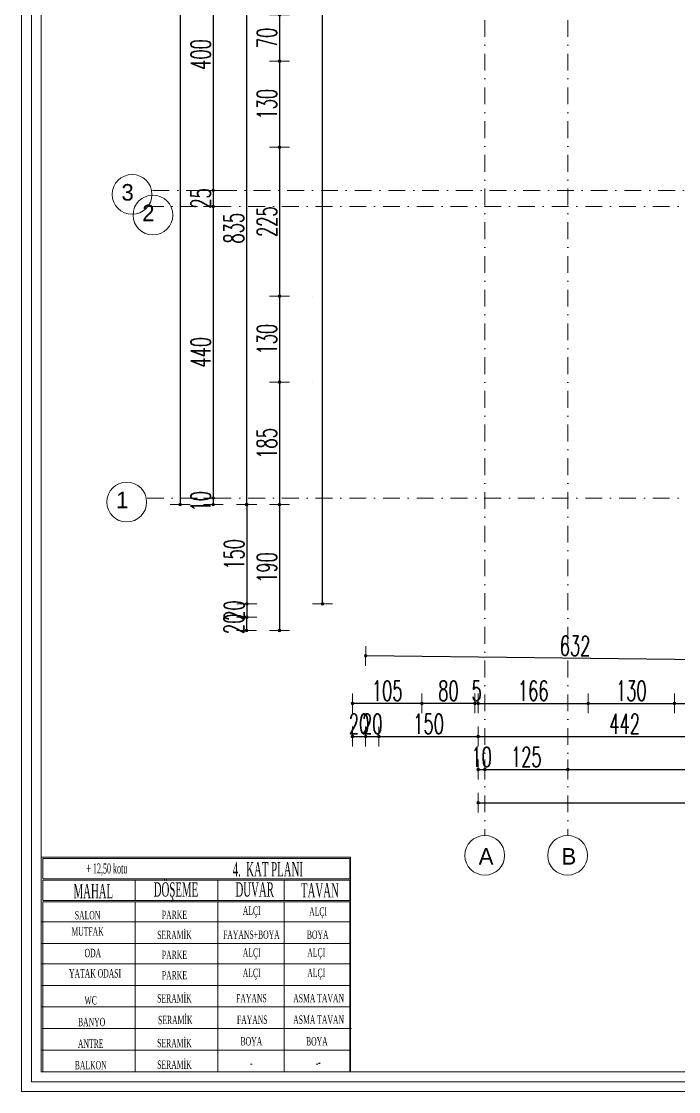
# Model space of a CAD drawing. Header units: millimetres. Extents: x -16104 to 67872, y -88009 to 12107.
# Drawn here: x 21110 to 22102, y 8729 to 10345 of the extents above; entities that cross this region are included whole.
import ezdxf

# ---------------------------------------------------------------- set-up
doc = ezdxf.new("R2010")
doc.units = ezdxf.units.MM
doc.linetypes.add('ACAD_ISO07W100', pattern=[3, 0, -3])
doc.linetypes.add('DASHDOTX2', pattern=[50.8, 25.4, -12.7, 0, -12.7])
doc.layers.get('0').update_dxf_attribs({"color": 241})
for name, color, linetype, lineweight in [('0.3', 114, 'Continuous', 5), ('AKS', 1, 'ACAD_ISO07W100', 5), ('akslar', 144, 'Continuous', 20), ('c05', 32, 'Continuous', 13), ('OLCU', 54, 'Continuous', 13)]:
    doc.layers.add(name, color=color, linetype=linetype, lineweight=lineweight)
doc.styles.add('DIM', font='Txttw.shx', dxfattribs={"width": 0.6})
doc.styles.add('OLCUIC', font='ROMANS.SHX', dxfattribs={"width": 0.5})
doc.dimstyles.new('50', dxfattribs={"dimscale": 0, "dimtxt": 30, "dimasz": 1, "dimexe": 0, "dimexo": 2, "dimgap": 4, "dimtad": 1, "dimdec": 0, "dimzin": 0, "dimdsep": 46, "dimtxsty": 'DIM', "dimblk1": 'DOT', "dimblk2": 'DOT', "dimsah": 1, "dimcen": 1.5, "dimdle": 3, "dimse1": 1, "dimse2": 1, "dimclrd": 256, "dimclre": 9, "dimclrt": 256, "dimadec": 0, "dimazin": 0, "dimtfac": 0.24, "dimtdec": 0, "dimtix": 1, "dimtmove": 2, "dimatfit": 3, "dimldrblk": 'DOT', "dimfxl": 0, "dimtolj": 1, "dimtzin": 15, "dimarcsym": 0})

# ---------------------------------------------------------------- blocks, each defined once
blk = doc.blocks.new('DOT')
for p, q in [((-2, 0), (0, 0)), ((0, 15), (0, -15)), ((2, 0), (0, 0))]:
    blk.add_line(p, q)
blk.add_circle((0, 0), 2)
blk = doc.blocks.new('*D4943')
at = {"layer": 'Defpoints', "color": 0, "transparency": 16777216}
for p in [(21799.8, 9365.5), (21965.8, 9365.5), (21965.8, 9315.5)]:
    blk.add_point(p, dxfattribs=at)
at = {"layer": 'OLCU', "lineweight": -2, "transparency": 16777216}
blk.add_line((21800.8, 9315.5), (21964.8, 9315.5), dxfattribs=at)
at = {"layer": 'OLCU', "lineweight": -2, "transparency": 16777216, "rotation": 180}
blk.add_blockref('DOT', (21799.8, 9315.5), dxfattribs=at)
at = {"layer": 'OLCU', "lineweight": -2, "transparency": 16777216}
blk.add_blockref('DOT', (21965.8, 9315.5), dxfattribs=at)
at = {"layer": 'OLCU', "transparency": 16777216, "insert": (21882.8, 9334.5), "char_height": 30, "attachment_point": 5, "style": 'DIM'}
blk.add_mtext('\\A1;166', dxfattribs=at)
blk = doc.blocks.new('*D4944')
at = {"layer": 'Defpoints', "color": 0, "transparency": 16777216}
for p in [(21965.8, 9365.5), (22095.8, 9365.5), (22095.8, 9315.5)]:
    blk.add_point(p, dxfattribs=at)
at = {"layer": 'OLCU', "lineweight": -2, "transparency": 16777216}
blk.add_line((21966.8, 9315.5), (22094.8, 9315.5), dxfattribs=at)
at = {"layer": 'OLCU', "lineweight": -2, "transparency": 16777216, "rotation": 180}
blk.add_blockref('DOT', (21965.8, 9315.5), dxfattribs=at)
at = {"layer": 'OLCU', "lineweight": -2, "transparency": 16777216}
blk.add_blockref('DOT', (22095.8, 9315.5), dxfattribs=at)
at = {"layer": 'OLCU', "transparency": 16777216, "insert": (22030.8, 9334.5), "char_height": 30, "attachment_point": 5, "style": 'DIM'}
blk.add_mtext('\\A1;130', dxfattribs=at)
blk = doc.blocks.new('*D4945')
at = {"layer": 'Defpoints', "color": 0, "transparency": 16777216}
for p in [(22095.8, 9365.5), (22311.8, 9365.5), (22311.8, 9315.5)]:
    blk.add_point(p, dxfattribs=at)
at = {"layer": 'OLCU', "lineweight": -2, "transparency": 16777216}
blk.add_line((22096.8, 9315.5), (22310.8, 9315.5), dxfattribs=at)
at = {"layer": 'OLCU', "lineweight": -2, "transparency": 16777216, "rotation": 180}
blk.add_blockref('DOT', (22095.8, 9315.5), dxfattribs=at)
at = {"layer": 'OLCU', "lineweight": -2, "transparency": 16777216}
blk.add_blockref('DOT', (22311.8, 9315.5), dxfattribs=at)
at = {"layer": 'OLCU', "transparency": 16777216, "insert": (22203.8, 9334.5), "char_height": 30, "attachment_point": 5, "style": 'DIM'}
blk.add_mtext('\\A1;216', dxfattribs=at)
blk = doc.blocks.new('*D4956')
at = {"layer": 'Defpoints', "color": 0, "transparency": 16777216}
for p in [(21799.8, 9300.5), (22241.8, 9300.5), (22241.8, 9265.5)]:
    blk.add_point(p, dxfattribs=at)
at = {"layer": 'OLCU', "lineweight": -2, "transparency": 16777216}
blk.add_line((21800.8, 9265.5), (22240.8, 9265.5), dxfattribs=at)
at = {"layer": 'OLCU', "lineweight": -2, "transparency": 16777216, "rotation": 180}
blk.add_blockref('DOT', (21799.8, 9265.5), dxfattribs=at)
at = {"layer": 'OLCU', "lineweight": -2, "transparency": 16777216}
blk.add_blockref('DOT', (22241.8, 9265.5), dxfattribs=at)
at = {"layer": 'OLCU', "transparency": 16777216, "insert": (22020.8, 9284.5), "char_height": 30, "attachment_point": 5, "style": 'DIM'}
blk.add_mtext('\\A1;442', dxfattribs=at)
blk = doc.blocks.new('*D4959')
at = {"layer": 'Defpoints', "color": 0, "transparency": 16777216}
for p in [(21809.8, 9215.5), (21934.8, 9215.5), (21934.8, 9215.5)]:
    blk.add_point(p, dxfattribs=at)
at = {"layer": 'OLCU', "lineweight": -2, "transparency": 16777216}
blk.add_line((21810.8, 9215.5), (21933.8, 9215.5), dxfattribs=at)
at = {"layer": 'OLCU', "lineweight": -2, "transparency": 16777216, "rotation": 180}
blk.add_blockref('DOT', (21809.8, 9215.5), dxfattribs=at)
at = {"layer": 'OLCU', "lineweight": -2, "transparency": 16777216}
blk.add_blockref('DOT', (21934.8, 9215.5), dxfattribs=at)
at = {"layer": 'OLCU', "transparency": 16777216, "insert": (21872.3, 9234.5), "char_height": 30, "attachment_point": 5, "style": 'DIM'}
blk.add_mtext('\\A1;125', dxfattribs=at)
blk = doc.blocks.new('*D4963')
at = {"layer": 'Defpoints', "color": 0, "transparency": 16777216}
for p in [(21799.8, 9200.5), (23849.8, 9200.5), (23849.8, 9165.5)]:
    blk.add_point(p, dxfattribs=at)
at = {"layer": 'OLCU', "lineweight": -2, "transparency": 16777216}
blk.add_line((21800.8, 9165.5), (23848.8, 9165.5), dxfattribs=at)
at = {"layer": 'OLCU', "lineweight": -2, "transparency": 16777216, "rotation": 180}
blk.add_blockref('DOT', (21799.8, 9165.5), dxfattribs=at)
at = {"layer": 'OLCU', "lineweight": -2, "transparency": 16777216}
blk.add_blockref('DOT', (23849.8, 9165.5), dxfattribs=at)
at = {"layer": 'OLCU', "transparency": 16777216, "insert": (22824.8, 9184.5), "char_height": 30, "attachment_point": 5, "style": 'DIM'}
blk.add_mtext('\\A1;2050', dxfattribs=at)
blk = doc.blocks.new('*D5005')
at = {"layer": 'Defpoints', "color": 0, "transparency": 16777216}
for p in [(21549.8, 10285), (21499.8, 10155), (21549.8, 10155)]:
    blk.add_point(p, dxfattribs=at)
at = {"layer": 'OLCU', "lineweight": -2, "transparency": 16777216}
blk.add_line((21499.8, 10284), (21499.8, 10156), dxfattribs=at)
for p, rotation in [((21499.8, 10285), 90), ((21499.8, 10155), 270)]:
    blk.add_blockref('DOT', p, dxfattribs=dict(at, rotation=rotation))
at = {"layer": 'OLCU', "transparency": 16777216, "insert": (21480.8, 10220), "char_height": 30, "attachment_point": 5, "rotation": 90, "style": 'DIM'}
blk.add_mtext('\\A1;130', dxfattribs=at)
blk = doc.blocks.new('*D5006')
at = {"layer": 'Defpoints', "color": 0, "transparency": 16777216}
for p in [(21549.8, 10155), (21499.8, 9930.3), (21549.8, 9930.3)]:
    blk.add_point(p, dxfattribs=at)
at = {"layer": 'OLCU', "lineweight": -2, "transparency": 16777216}
blk.add_line((21499.8, 10154), (21499.8, 9931.3), dxfattribs=at)
for p, rotation in [((21499.8, 10155), 90), ((21499.8, 9930.3), 270)]:
    blk.add_blockref('DOT', p, dxfattribs=dict(at, rotation=rotation))
at = {"layer": 'OLCU', "transparency": 16777216, "insert": (21480.8, 10042.7), "char_height": 30, "attachment_point": 5, "rotation": 90, "style": 'DIM'}
blk.add_mtext('\\A1;225', dxfattribs=at)
blk = doc.blocks.new('*D5221')
at = {"layer": 'Defpoints', "color": 0, "transparency": 16777216}
for p in [(21549.8, 9930.3), (21499.8, 9800.3), (21549.8, 9800.3)]:
    blk.add_point(p, dxfattribs=at)
at = {"layer": 'OLCU', "lineweight": -2, "transparency": 16777216}
blk.add_line((21499.8, 9929.3), (21499.8, 9801.3), dxfattribs=at)
for p, rotation in [((21499.8, 9930.3), 90), ((21499.8, 9800.3), 270)]:
    blk.add_blockref('DOT', p, dxfattribs=dict(at, rotation=rotation))
at = {"layer": 'OLCU', "transparency": 16777216, "insert": (21480.8, 9865.3), "char_height": 30, "attachment_point": 5, "rotation": 90, "style": 'DIM'}
blk.add_mtext('\\A1;130', dxfattribs=at)
blk = doc.blocks.new('*D5222')
at = {"layer": 'Defpoints', "color": 0, "transparency": 16777216}
for p in [(21549.8, 9800.3), (21499.8, 9615.5), (21549.8, 9615.5)]:
    blk.add_point(p, dxfattribs=at)
at = {"layer": 'OLCU', "lineweight": -2, "transparency": 16777216}
blk.add_line((21499.8, 9799.3), (21499.8, 9616.5), dxfattribs=at)
for p, rotation in [((21499.8, 9800.3), 90), ((21499.8, 9615.5), 270)]:
    blk.add_blockref('DOT', p, dxfattribs=dict(at, rotation=rotation))
at = {"layer": 'OLCU', "transparency": 16777216, "insert": (21480.8, 9707.9), "char_height": 30, "attachment_point": 5, "rotation": 90, "style": 'DIM'}
blk.add_mtext('\\A1;185', dxfattribs=at)
blk = doc.blocks.new('*D5008')
at = {"layer": 'Defpoints', "color": 0, "transparency": 16777216}
for p in [(21549.8, 10450), (21449.8, 9615.5), (21484.8, 9615.5)]:
    blk.add_point(p, dxfattribs=at)
at = {"layer": 'OLCU', "lineweight": -2, "transparency": 16777216}
blk.add_line((21449.8, 10449), (21449.8, 9616.5), dxfattribs=at)
for p, rotation in [((21449.8, 10450), 90), ((21449.8, 9615.5), 270)]:
    blk.add_blockref('DOT', p, dxfattribs=dict(at, rotation=rotation))
at = {"layer": 'OLCU', "transparency": 16777216, "insert": (21430.8, 10032.8), "char_height": 30, "attachment_point": 5, "rotation": 90, "style": 'DIM'}
blk.add_mtext('\\A1;835', dxfattribs=at)
blk = doc.blocks.new('*D5009')
at = {"layer": 'Defpoints', "color": 0, "transparency": 16777216}
for p in [(21399.8, 9615.5), (21449.8, 9625.5), (21449.8, 9615.5)]:
    blk.add_point(p, dxfattribs=at)
at = {"layer": 'OLCU', "lineweight": -2, "transparency": 16777216}
for p, q in [((21399.8, 9626.5), (21399.8, 9627.5)), ((21399.8, 9625.5), (21399.8, 9615.5)), ((21399.8, 9614.5), (21399.8, 9613.5))]:
    blk.add_line(p, q, dxfattribs=at)
for p, rotation in [((21399.8, 9625.5), 270), ((21399.8, 9615.5), 90)]:
    blk.add_blockref('DOT', p, dxfattribs=dict(at, rotation=rotation))
at = {"layer": 'OLCU', "transparency": 16777216, "insert": (21380.8, 9620.5), "char_height": 30, "attachment_point": 5, "rotation": 90, "style": 'DIM'}
blk.add_mtext('\\A1;10', dxfattribs=at)
blk = doc.blocks.new('*D5010')
at = {"layer": 'Defpoints', "color": 0, "transparency": 16777216}
for p in [(21384.8, 11425), (21349.8, 9615.5), (21384.8, 9615.5)]:
    blk.add_point(p, dxfattribs=at)
at = {"layer": 'OLCU', "lineweight": -2, "transparency": 16777216}
blk.add_line((21349.8, 11424), (21349.8, 9616.5), dxfattribs=at)
for p, rotation in [((21349.8, 11425), 90), ((21349.8, 9615.5), 270)]:
    blk.add_blockref('DOT', p, dxfattribs=dict(at, rotation=rotation))
at = {"layer": 'OLCU', "transparency": 16777216, "insert": (21330.8, 10520.3), "char_height": 30, "attachment_point": 5, "rotation": 90, "style": 'DIM'}
blk.add_mtext('\\A1;1810', dxfattribs=at)
blk = doc.blocks.new('*D5014')
at = {"layer": 'Defpoints', "color": 0, "transparency": 16777216}
for p in [(21794.8, 9365.5), (21799.8, 9365.5), (21794.8, 9315.5)]:
    blk.add_point(p, dxfattribs=at)
at = {"layer": 'OLCU', "lineweight": -2, "transparency": 16777216}
for p, q in [((21793.8, 9315.5), (21792.8, 9315.5)), ((21799.8, 9315.5), (21794.8, 9315.5)), ((21800.8, 9315.5), (21801.8, 9315.5))]:
    blk.add_line(p, q, dxfattribs=at)
blk.add_blockref('DOT', (21794.8, 9315.5), dxfattribs=at)
at = {"layer": 'OLCU', "lineweight": -2, "transparency": 16777216, "rotation": 180}
blk.add_blockref('DOT', (21799.8, 9315.5), dxfattribs=at)
at = {"layer": 'OLCU', "transparency": 16777216, "insert": (21797.3, 9334.5), "char_height": 30, "attachment_point": 5, "style": 'DIM'}
blk.add_mtext('\\A1;5', dxfattribs=at)
blk = doc.blocks.new('*D5015')
at = {"layer": 'Defpoints', "color": 0, "transparency": 16777216}
for p in [(21714.8, 9365.5), (21794.8, 9365.5), (21714.8, 9315.5)]:
    blk.add_point(p, dxfattribs=at)
at = {"layer": 'OLCU', "lineweight": -2, "transparency": 16777216}
blk.add_line((21793.8, 9315.5), (21715.8, 9315.5), dxfattribs=at)
at = {"layer": 'OLCU', "lineweight": -2, "transparency": 16777216, "rotation": 180}
blk.add_blockref('DOT', (21714.8, 9315.5), dxfattribs=at)
at = {"layer": 'OLCU', "lineweight": -2, "transparency": 16777216}
blk.add_blockref('DOT', (21794.8, 9315.5), dxfattribs=at)
at = {"layer": 'OLCU', "transparency": 16777216, "insert": (21754.8, 9334.5), "char_height": 30, "attachment_point": 5, "style": 'DIM'}
blk.add_mtext('\\A1;80', dxfattribs=at)
blk = doc.blocks.new('*D5016')
at = {"layer": 'Defpoints', "color": 0, "transparency": 16777216}
for p in [(21609.8, 9365.5), (21714.8, 9365.5), (21609.8, 9315.5)]:
    blk.add_point(p, dxfattribs=at)
at = {"layer": 'OLCU', "lineweight": -2, "transparency": 16777216}
blk.add_line((21713.8, 9315.5), (21610.8, 9315.5), dxfattribs=at)
at = {"layer": 'OLCU', "lineweight": -2, "transparency": 16777216, "rotation": 180}
blk.add_blockref('DOT', (21609.8, 9315.5), dxfattribs=at)
at = {"layer": 'OLCU', "lineweight": -2, "transparency": 16777216}
blk.add_blockref('DOT', (21714.8, 9315.5), dxfattribs=at)
at = {"layer": 'OLCU', "transparency": 16777216, "insert": (21662.3, 9334.5), "char_height": 30, "attachment_point": 5, "style": 'DIM'}
blk.add_mtext('\\A1;105', dxfattribs=at)
blk = doc.blocks.new('*D5017')
at = {"layer": 'Defpoints', "color": 0, "transparency": 16777216}
for p in [(21609.8, 9365.5), (21629.8, 9365.5), (21629.8, 9265.5)]:
    blk.add_point(p, dxfattribs=at)
at = {"layer": 'OLCU', "lineweight": -2, "transparency": 16777216}
for p, q in [((21608.8, 9265.5), (21607.8, 9265.5)), ((21609.8, 9265.5), (21629.8, 9265.5)), ((21630.8, 9265.5), (21631.8, 9265.5))]:
    blk.add_line(p, q, dxfattribs=at)
blk.add_blockref('DOT', (21609.8, 9265.5), dxfattribs=at)
at = {"layer": 'OLCU', "lineweight": -2, "transparency": 16777216, "rotation": 180}
blk.add_blockref('DOT', (21629.8, 9265.5), dxfattribs=at)
at = {"layer": 'OLCU', "transparency": 16777216, "insert": (21619.8, 9284.5), "char_height": 30, "attachment_point": 5, "style": 'DIM'}
blk.add_mtext('\\A1;20', dxfattribs=at)
blk = doc.blocks.new('*D5018')
at = {"layer": 'Defpoints', "color": 0, "transparency": 16777216}
for p in [(21649.9, 9363.1), (21799.8, 9365.5), (21799.8, 9265.5)]:
    blk.add_point(p, dxfattribs=at)
at = {"layer": 'OLCU', "lineweight": -2, "transparency": 16777216}
blk.add_line((21650.9, 9265.5), (21798.8, 9265.5), dxfattribs=at)
at = {"layer": 'OLCU', "lineweight": -2, "transparency": 16777216, "rotation": 180}
blk.add_blockref('DOT', (21649.9, 9265.5), dxfattribs=at)
at = {"layer": 'OLCU', "lineweight": -2, "transparency": 16777216}
blk.add_blockref('DOT', (21799.8, 9265.5), dxfattribs=at)
at = {"layer": 'OLCU', "transparency": 16777216, "insert": (21724.8, 9284.5), "char_height": 30, "attachment_point": 5, "style": 'DIM'}
blk.add_mtext('\\A1;150', dxfattribs=at)
blk = doc.blocks.new('*D5040')
at = {"layer": 'Defpoints', "color": 0, "transparency": 16777216}
for p in [(21549.8, 10355), (21499.8, 10285), (21549.8, 10285)]:
    blk.add_point(p, dxfattribs=at)
at = {"layer": 'OLCU', "lineweight": -2, "transparency": 16777216}
blk.add_line((21499.8, 10354), (21499.8, 10286), dxfattribs=at)
for p, rotation in [((21499.8, 10355), 90), ((21499.8, 10285), 270)]:
    blk.add_blockref('DOT', p, dxfattribs=dict(at, rotation=rotation))
at = {"layer": 'OLCU', "transparency": 16777216, "insert": (21480.8, 10320), "char_height": 30, "attachment_point": 5, "rotation": 90, "style": 'DIM'}
blk.add_mtext('\\A1;70', dxfattribs=at)
blk = doc.blocks.new('*D5041')
at = {"layer": 'Defpoints', "color": 0, "transparency": 16777216}
for p in [(21549.8, 9615.5), (21499.8, 9425.5), (21549.8, 9425.5)]:
    blk.add_point(p, dxfattribs=at)
at = {"layer": 'OLCU', "lineweight": -2, "transparency": 16777216}
blk.add_line((21499.8, 9614.5), (21499.8, 9426.5), dxfattribs=at)
for p, rotation in [((21499.8, 9615.5), 90), ((21499.8, 9425.5), 270)]:
    blk.add_blockref('DOT', p, dxfattribs=dict(at, rotation=rotation))
at = {"layer": 'OLCU', "transparency": 16777216, "insert": (21480.8, 9520.5), "char_height": 30, "attachment_point": 5, "rotation": 90, "style": 'DIM'}
blk.add_mtext('\\A1;190', dxfattribs=at)
blk = doc.blocks.new('*D5042')
at = {"layer": 'Defpoints', "color": 0, "transparency": 16777216}
for p in [(21549.8, 9445.5), (21449.8, 9425.5), (21549.8, 9425.5)]:
    blk.add_point(p, dxfattribs=at)
at = {"layer": 'OLCU', "lineweight": -2, "transparency": 16777216}
for p, q in [((21449.8, 9446.5), (21449.8, 9447.5)), ((21449.8, 9445.5), (21449.8, 9425.5)), ((21449.8, 9424.5), (21449.8, 9423.5))]:
    blk.add_line(p, q, dxfattribs=at)
for p, rotation in [((21449.8, 9445.5), 270), ((21449.8, 9425.5), 90)]:
    blk.add_blockref('DOT', p, dxfattribs=dict(at, rotation=rotation))
at = {"layer": 'OLCU', "transparency": 16777216, "insert": (21430.8, 9435.5), "char_height": 30, "attachment_point": 5, "rotation": 90, "style": 'DIM'}
blk.add_mtext('\\A1;20', dxfattribs=at)
blk = doc.blocks.new('*D5043')
at = {"layer": 'Defpoints', "color": 0, "transparency": 16777216}
for p in [(21449.8, 9615.5), (21450.3, 9465.5), (21450.3, 9465.5)]:
    blk.add_point(p, dxfattribs=at)
at = {"layer": 'OLCU', "lineweight": -2, "transparency": 16777216}
blk.add_line((21450.3, 9614.5), (21450.3, 9466.5), dxfattribs=at)
for p, rotation in [((21450.3, 9615.5), 90), ((21450.3, 9465.5), 270)]:
    blk.add_blockref('DOT', p, dxfattribs=dict(at, rotation=rotation))
at = {"layer": 'OLCU', "transparency": 16777216, "insert": (21431.3, 9540.5), "char_height": 30, "attachment_point": 5, "rotation": 90, "style": 'DIM'}
blk.add_mtext('\\A1;150', dxfattribs=at)
blk = doc.blocks.new('*D5061')
at = {"layer": 'Defpoints', "color": 0, "transparency": 16777216}
for p in [(21934.8, 9215.5), (22439.8, 9215.5), (22439.8, 9215.5)]:
    blk.add_point(p, dxfattribs=at)
at = {"layer": 'OLCU', "lineweight": -2, "transparency": 16777216}
blk.add_line((21935.8, 9215.5), (22438.8, 9215.5), dxfattribs=at)
at = {"layer": 'OLCU', "lineweight": -2, "transparency": 16777216, "rotation": 180}
blk.add_blockref('DOT', (21934.8, 9215.5), dxfattribs=at)
at = {"layer": 'OLCU', "lineweight": -2, "transparency": 16777216}
blk.add_blockref('DOT', (22439.8, 9215.5), dxfattribs=at)
at = {"layer": 'OLCU', "transparency": 16777216, "insert": (22187.3, 9234.5), "char_height": 30, "attachment_point": 5, "style": 'DIM'}
blk.add_mtext('\\A1;505', dxfattribs=at)
blk = doc.blocks.new('*D5079')
at = {"layer": 'Defpoints', "color": 0, "transparency": 16777216}
for p in [(21399.8, 10500), (21399.8, 10090), (21399.8, 10090)]:
    blk.add_point(p, dxfattribs=at)
at = {"layer": 'OLCU', "lineweight": -2, "transparency": 16777216}
blk.add_line((21399.8, 10499), (21399.8, 10091), dxfattribs=at)
for p, rotation in [((21399.8, 10500), 90), ((21399.8, 10090), 270)]:
    blk.add_blockref('DOT', p, dxfattribs=dict(at, rotation=rotation))
at = {"layer": 'OLCU', "transparency": 16777216, "insert": (21380.8, 10295), "char_height": 30, "attachment_point": 5, "rotation": 90, "style": 'DIM'}
blk.add_mtext('\\A1;400', dxfattribs=at)
blk = doc.blocks.new('*D5080')
at = {"layer": 'Defpoints', "color": 0, "transparency": 16777216}
for p in [(21399.8, 10090), (21399.8, 10065.5), (21399.8, 10065.5)]:
    blk.add_point(p, dxfattribs=at)
at = {"layer": 'OLCU', "lineweight": -2, "transparency": 16777216}
for p, q in [((21399.8, 10091), (21399.8, 10092)), ((21399.8, 10090), (21399.8, 10065.5)), ((21399.8, 10064.5), (21399.8, 10063.5))]:
    blk.add_line(p, q, dxfattribs=at)
for p, rotation in [((21399.8, 10090), 270), ((21399.8, 10065.5), 90)]:
    blk.add_blockref('DOT', p, dxfattribs=dict(at, rotation=rotation))
at = {"layer": 'OLCU', "transparency": 16777216, "insert": (21380.8, 10077.8), "char_height": 30, "attachment_point": 5, "rotation": 90, "style": 'DIM'}
blk.add_mtext('\\A1;25', dxfattribs=at)
blk = doc.blocks.new('*D5081')
at = {"layer": 'Defpoints', "color": 0, "transparency": 16777216}
for p in [(21399.8, 10065.5), (21399.8, 9625.5), (21399.8, 9625.5)]:
    blk.add_point(p, dxfattribs=at)
at = {"layer": 'OLCU', "lineweight": -2, "transparency": 16777216}
blk.add_line((21399.8, 10064.5), (21399.8, 9626.5), dxfattribs=at)
for p, rotation in [((21399.8, 10065.5), 90), ((21399.8, 9625.5), 270)]:
    blk.add_blockref('DOT', p, dxfattribs=dict(at, rotation=rotation))
at = {"layer": 'OLCU', "transparency": 16777216, "insert": (21380.8, 9845.5), "char_height": 30, "attachment_point": 5, "rotation": 90, "style": 'DIM'}
blk.add_mtext('\\A1;440', dxfattribs=at)
blk = doc.blocks.new('*D5089')
at = {"layer": 'Defpoints', "color": 0, "transparency": 16777216}
for p in [(21564.5, 11575), (21564.5, 11575), (21564.5, 9465.5)]:
    blk.add_point(p, dxfattribs=at)
at = {"layer": 'OLCU', "lineweight": -2, "transparency": 16777216}
blk.add_line((21564.5, 9466.5), (21564.5, 11574), dxfattribs=at)
for p, rotation in [((21564.5, 11575), 90), ((21564.5, 9465.5), 270)]:
    blk.add_blockref('DOT', p, dxfattribs=dict(at, rotation=rotation))
at = {"layer": 'OLCU', "transparency": 16777216, "insert": (21545.5, 10520.3), "char_height": 30, "attachment_point": 5, "rotation": 90, "style": 'DIM'}
blk.add_mtext('\\A1;2110', dxfattribs=at)
blk = doc.blocks.new('*D5097')
at = {"layer": 'Defpoints', "color": 0, "transparency": 16777216}
for p in [(21629.8, 9365.5), (21649.8, 9365.5), (21649.8, 9265.5)]:
    blk.add_point(p, dxfattribs=at)
at = {"layer": 'OLCU', "lineweight": -2, "transparency": 16777216}
for p, q in [((21628.8, 9265.5), (21627.8, 9265.5)), ((21629.8, 9265.5), (21649.8, 9265.5)), ((21650.8, 9265.5), (21651.8, 9265.5))]:
    blk.add_line(p, q, dxfattribs=at)
blk.add_blockref('DOT', (21629.8, 9265.5), dxfattribs=at)
at = {"layer": 'OLCU', "lineweight": -2, "transparency": 16777216, "rotation": 180}
blk.add_blockref('DOT', (21649.8, 9265.5), dxfattribs=at)
at = {"layer": 'OLCU', "transparency": 16777216, "insert": (21639.8, 9284.5), "char_height": 30, "attachment_point": 5, "style": 'DIM'}
blk.add_mtext('\\A1;20', dxfattribs=at)
blk = doc.blocks.new('*D5103')
at = {"layer": 'Defpoints', "color": 0, "transparency": 16777216}
for p in [(21550.3, 9465.5), (21450.3, 9445.5), (21550.3, 9445.5)]:
    blk.add_point(p, dxfattribs=at)
at = {"layer": 'OLCU', "lineweight": -2, "transparency": 16777216}
for p, q in [((21450.3, 9466.5), (21450.3, 9467.5)), ((21450.3, 9465.5), (21450.3, 9445.5)), ((21450.3, 9444.5), (21450.3, 9443.5))]:
    blk.add_line(p, q, dxfattribs=at)
for p, rotation in [((21450.3, 9465.5), 270), ((21450.3, 9445.5), 90)]:
    blk.add_blockref('DOT', p, dxfattribs=dict(at, rotation=rotation))
at = {"layer": 'OLCU', "transparency": 16777216, "insert": (21431.3, 9455.5), "char_height": 30, "attachment_point": 5, "rotation": 90, "style": 'DIM'}
blk.add_mtext('\\A1;20', dxfattribs=at)
blk = doc.blocks.new('*D5106')
at = {"layer": 'Defpoints', "color": 0, "transparency": 16777216}
for p in [(21799.8, 9265.5), (21809.8, 9265.5), (21809.8, 9215.5)]:
    blk.add_point(p, dxfattribs=at)
at = {"layer": 'OLCU', "lineweight": -2, "transparency": 16777216}
for p, q in [((21798.8, 9215.5), (21797.8, 9215.5)), ((21799.8, 9215.5), (21809.8, 9215.5)), ((21810.8, 9215.5), (21811.8, 9215.5))]:
    blk.add_line(p, q, dxfattribs=at)
blk.add_blockref('DOT', (21799.8, 9215.5), dxfattribs=at)
at = {"layer": 'OLCU', "lineweight": -2, "transparency": 16777216, "rotation": 180}
blk.add_blockref('DOT', (21809.8, 9215.5), dxfattribs=at)
at = {"layer": 'OLCU', "transparency": 16777216, "insert": (21804.8, 9234.5), "char_height": 30, "attachment_point": 5, "style": 'DIM'}
blk.add_mtext('\\A1;10', dxfattribs=at)
blk = doc.blocks.new('*D4823')
at = {"layer": 'Defpoints', "color": 0, "transparency": 16777216}
for p in [(21629.8, 9387), (21629.8, 9387), (22261.8, 9379.6)]:
    blk.add_point(p, dxfattribs=at)
at = {"layer": 'OLCU', "lineweight": -2, "transparency": 16777216}
blk.add_line((22260.8, 9379.6), (21630.8, 9387), dxfattribs=at)
for p, rotation in [((21629.8, 9387), 179.3311844585351), ((22261.8, 9379.6), 359.3311844585351)]:
    blk.add_blockref('DOT', p, dxfattribs=dict(at, rotation=rotation))
at = {"layer": 'OLCU', "transparency": 16777216, "insert": (21946, 9402.3), "char_height": 30, "attachment_point": 5, "rotation": 359.3312, "style": 'DIM'}
blk.add_mtext('\\A1;632', dxfattribs=at)

msp = doc.modelspace()

# ---------------------------------------------------------------- linework, layer by layer
at = {"layer": 'AKS', "linetype": 'ByBlock'}
for centre in [(21277.2, 10083.9), (21308.6, 10052.7), (21269.1, 9619.4), (21809.6, 9086), (21934.6, 9086)]:
    msp.add_circle(centre, 30, dxfattribs=at)
at = {"layer": 'akslar', "linetype": 'DASHDOTX2'}
for p, q in [((21809.8, 11925), (21809.8, 9115.5)), ((21934.8, 11925), (21934.8, 9115.5)), ((21307.9, 10090), (24357.9, 10090)), ((21299.8, 10065.5), (24349.8, 10065.5)), ((21299.8, 9625.5), (24349.8, 9625.5))]:
    msp.add_line(p, q, dxfattribs=at)
at = {"layer": 'c05'}
for points in [[(24640.4, 8939.6), (24640.4, 8729.3), (21110.1, 8729.3), (21110.1, 12107.1), (24640.4, 12107.1), (24640.4, 10251)], [(24625.4, 8939.6), (24625.4, 8744.3), (21125.1, 8744.3), (21125.1, 12092.1), (24625.4, 12092.1), (24625.4, 10251)], [(24610.4, 8939.6), (24610.4, 8759.3), (21140.1, 8759.3), (21140.1, 12077.1), (24610.4, 12077.1), (24610.4, 10251)]]:
    msp.add_lwpolyline(points, dxfattribs=at)
at = {"layer": 'OLCU'}
for p, q in [((21549.8, 9930.3), (21549.8, 9930.3)), ((21549.8, 9800.3), (21549.8, 9800.3)), ((21140.1, 8791.9), (21140.1, 9083.1)), ((21142.5, 9050.5), (21142.5, 9081.2)), ((21605.8, 9081.2), (21605.8, 9050.5)), ((21607.1, 9083.1), (21607.1, 8759.3)), ((21140.1, 8759.3), (21140.1, 9050.5)), ((21142.5, 9018), (21142.5, 9048.6)), ((21281.9, 9048.6), (21281.9, 9018)), ((21281.9, 9048.6), (21281.9, 9018)), ((21406.5, 9048.6), (21406.5, 9018)), ((21506.9, 9048.6), (21506.9, 9018)), ((21605.8, 9048.6), (21605.8, 9018)), ((21142.5, 8759.3), (21142.5, 9016)), ((21281.9, 9016), (21281.9, 8759.3)), ((21281.9, 9016), (21281.9, 8759.3)), ((21406.5, 9016), (21406.5, 8759.3)), ((21506.9, 9016), (21506.9, 8759.3)), ((21605.8, 9016), (21605.8, 8759.3))]:
    msp.add_line(p, q, dxfattribs=at)
for points in [[(21140.1, 9083.1), (21607.1, 9083.1)], [(21140.1, 9083.1), (21607.1, 9083.1)], [(21142.5, 9081.2), (21605.8, 9081.2)], [(21142.5, 9081.2), (21605.8, 9081.2)], [(21142.5, 9050.5), (21605.8, 9050.5)], [(21142.5, 9050.5), (21605.8, 9050.5)], [(21142.5, 9048.6), (21605.8, 9048.6)], [(21142.5, 9048.6), (21605.8, 9048.6)], [(21142.5, 9018), (21605.8, 9018)], [(21142.5, 9018), (21605.8, 9018)], [(21142.5, 9016), (21605.8, 9016)], [(21142.5, 9016), (21605.8, 9016)], [(21140.1, 8985.4), (21607.1, 8985.4)], [(21140.1, 8985.4), (21607.1, 8985.4)], [(21140.1, 8952.8), (21607.1, 8952.8)], [(21140.1, 8952.8), (21607.1, 8952.8)], [(21140.1, 8922.2), (21607.1, 8922.2)], [(21140.1, 8922.2), (21607.1, 8922.2)], [(21140.1, 8889.6), (21607.1, 8889.6)], [(21140.1, 8889.6), (21607.1, 8889.6)], [(21140.1, 8857.1), (21607.1, 8857.1)], [(21140.1, 8857.1), (21607.1, 8857.1)], [(21141.5, 8824.5), (21608.5, 8824.5)], [(21141.5, 8824.5), (21608.5, 8824.5)], [(21140.1, 8791.9), (21607.1, 8791.9)], [(21140.1, 8791.9), (21607.1, 8791.9)], [(21140.1, 8759.3), (21607.1, 8759.3)]]:
    msp.add_lwpolyline(points, dxfattribs=at)

# ---------------------------------------------------------------- texts
at = {"layer": '0.3', "ltscale": 0.7, "attachment_point": 8, "style": 'OLCUIC'}
for s, insert, char_height, width in [('{\\fTimes New Roman|b0|i0|c162|p18;+ 12,50 kotu }', (21239.1, 9055.1), 15.12, 206.873), ('{\\fTimes New Roman|b0|i0|c162|p18;4.  KAT PLANI}', (21482.1, 9053.7), 21.6, 262.139), ('{\\fTimes New Roman|b0|i0|c162|p18;DÖŞEME }', (21343.4, 9016.7), 21.6, 195.886), ('{\\fTimes New Roman|b0|i0|c162|p18;MAHAL }', (21218.7, 9021.2), 21.6, 195.886), ('{\\fTimes New Roman|b0|i0|c162|p18;DUVAR }', (21462.3, 9023.1), 21.6, 195.886), ('{\\fTimes New Roman|b0|i0|c162|p18;TAVAN}', (21560.7, 9021.9), 21.6, 195.886), ('{\\fTimes New Roman|b0|i0|c162|p18;SALON}', (21210, 8989.2), 12.6, 66.746), ('{\\fTimes New Roman|b0|i0|c162|p18;PARKE}', (21341.1, 8989.9), 12.6, 66.746), ('{\\fTimes New Roman|b0|i0|c162|p18;ALÇI}', (21457.8, 8992.1), 12.6, 66.746), ('{\\fTimes New Roman|b0|i0|c162|p18;ALÇI}', (21558, 8990.8), 12.6, 66.746), ('{\\fTimes New Roman|b0|i0|c162|p18;MUTFAK}', (21210, 8964.5), 12.6, 66.746), ('{\\fTimes New Roman|b0|i0|c162|p18;SERAMİK}', (21341.1, 8959.4), 12.6, 66.746), ('{\\fTimes New Roman|b0|i0|c162|p18;FAYANS+BOYA}', (21457.3, 8959.7), 12.6, 66.746), ('{\\fTimes New Roman|b0|i0|c162|p18;BOYA}', (21557.4, 8959.7), 12.6, 66.746), ('{\\fTimes New Roman|b0|i0|c162|p18; ODA}', (21216.5, 8932.1), 12.6, 93.627), ('{\\fTimes New Roman|b0|i0|c162|p18;PARKE}', (21341.1, 8929.5), 12.6, 66.746), ('{\\fTimes New Roman|b0|i0|c162|p18;ALÇI}', (21457.8, 8928.9), 12.6, 66.746), ('{\\fTimes New Roman|b0|i0|c162|p18;ALÇI}', (21555.2, 8928.9), 12.6, 66.746), ('{\\fTimes New Roman|b0|i0|c162|p18;YATAK ODASI}', (21221.3, 8901.4), 12.6, 79.966), ('{\\fTimes New Roman|b0|i0|c162|p18;PARKE}', (21341.1, 8898.8), 12.6, 66.746), ('{\\fTimes New Roman|b0|i0|c162|p18;ALÇI}', (21457.8, 8898.2), 12.6, 66.746), ('{\\fTimes New Roman|b0|i0|c162|p18;ALÇI}', (21555.2, 8898.2), 12.6, 66.746), ('{\\fTimes New Roman|b0|i0|c162|p18;WC}', (21214.7, 8860.5), 12.6, 66.746), ('{\\fTimes New Roman|b0|i0|c162|p18;SERAMİK}', (21341.1, 8863.6), 12.6, 66.746), ('{\\fTimes New Roman|b0|i0|c162|p18;FAYANS}', (21457.3, 8863.9), 12.6, 66.746), ('{\\fTimes New Roman|b0|i0|c162|p18;ASMA TAVAN}', (21558.8, 8863.9), 12.6, 87.313), ('{\\fTimes New Roman|b0|i0|c162|p18;BANYO}', (21216.1, 8827.9), 12.6, 66.746), ('{\\fTimes New Roman|b0|i0|c162|p18;SERAMİK}', (21342.4, 8831), 12.6, 66.746), ('{\\fTimes New Roman|b0|i0|c162|p18;FAYANS}', (21458.6, 8831.4), 12.6, 66.746), ('{\\fTimes New Roman|b0|i0|c162|p18;ASMA TAVAN}', (21558.8, 8831.4), 12.6, 87.313), ('{\\fTimes New Roman|b0|i0|c162|p18;ANTRE}', (21214.7, 8795.4), 12.6, 66.746), ('{\\fTimes New Roman|b0|i0|c162|p18;SERAMİK}', (21341.1, 8796.1), 12.6, 66.746), ('{\\fTimes New Roman|b0|i0|c162|p18;BOYA}', (21457.3, 8798.8), 12.6, 66.746), ('{\\fTimes New Roman|b0|i0|c162|p18;BOYA}', (21556.1, 8798.8), 12.6, 66.746), ('{\\fTimes New Roman|b0|i0|c162|p18;BALKON}', (21214.7, 8762.8), 12.6, 66.746), ('{\\fTimes New Roman|b0|i0|c162|p18;SERAMİK}', (21341.1, 8763.5), 12.6, 66.746), ('{\\fTimes New Roman|b0|i0|c162|p18;-}', (21457.3, 8766.2), 12.6, 66.746), ('{\\fTimes New Roman|b0|i0|c162|p18;-}', (21556.1, 8766.2), 12.6, 66.746), ('{\\fTimes New Roman|b0|i0|c162|p18;-}', (21559.8, 8767), 14, 74.163)]:
    msp.add_mtext(s, dxfattribs=dict(at, insert=insert, char_height=char_height, width=width))
at = {"layer": 'AKS', "char_height": 25, "width": 35.659, "attachment_point": 1}
for s, insert in [('3', (21261.1, 10099.5)), ('2', (21292.5, 10068.4)), ('1', (21253, 9635)), ('A', (21800.4, 9097)), ('B', (21925.4, 9097))]:
    msp.add_mtext(s, dxfattribs=dict(at, insert=insert))

# ---------------------------------------------------------------- dimensions: what is measured, and where the dimension line sits
at = {"layer": 'OLCU'}
for base, p1, p2, text, picture, middle in [((21564.5, 11575), (21564.5, 9465.5), (21564.5, 11575), '2110', '*D5089', (21545.5, 10520.3)), ((21349.8, 9615.5), (21384.8, 11425), (21384.8, 9615.5), '1810', '*D5010', (21330.8, 10520.3)), ((21399.8, 10090), (21399.8, 10500), (21399.8, 10090), '400', '*D5079', (21380.8, 10295))]:
    dim = msp.add_linear_dim(base=base, p1=p1, p2=p2, angle=90, text=text, dimstyle='50', override={"dimscale": 1}, dxfattribs=at)
    dim.commit()
    dim.dimension.update_dxf_attribs({"geometry": picture, "text_midpoint": middle})
for base, p1, p2, picture, middle in [((21449.8169726, 9615.5446397), (21549.8169726, 10450.0446397), (21484.8169726, 9615.5446397), '*D5008', (21430.8169726, 10032.7946397)), ((21499.8, 10285), (21549.8, 10355), (21549.8, 10285), '*D5040', (21480.8, 10320)), ((21499.8, 10155), (21549.8, 10285), (21549.8, 10155), '*D5005', (21480.8, 10220)), ((21499.8, 9930.3), (21549.8, 10155), (21549.8, 9930.3), '*D5006', (21480.8, 10042.7)), ((21399.8169726, 10065.5446397), (21399.8169726, 10090.0446397), (21399.8169726, 10065.5446397), '*D5080', (21380.8169726, 10077.7946397)), ((21399.8, 9625.5), (21399.8, 10065.5), (21399.8, 9625.5), '*D5081', (21380.8, 9845.5)), ((21499.8, 9800.3), (21549.8, 9930.3), (21549.8, 9800.3), '*D5221', (21480.8, 9865.3)), ((21499.8, 9615.5), (21549.8, 9800.3), (21549.8, 9615.5), '*D5222', (21480.8, 9707.9)), ((21399.8, 9615.5), (21449.8, 9625.5), (21449.8, 9615.5), '*D5009', (21380.8, 9620.5)), ((21450.3, 9465.5), (21449.8, 9615.5), (21450.3, 9465.5), '*D5043', (21431.3, 9540.5)), ((21499.8, 9425.5), (21549.8, 9615.5), (21549.8, 9425.5), '*D5041', (21480.8, 9520.5)), ((21450.3, 9445.5), (21550.3, 9465.5), (21550.3, 9445.5), '*D5103', (21431.3, 9455.5)), ((21449.8, 9425.5), (21549.8, 9445.5), (21549.8, 9425.5), '*D5042', (21430.8, 9435.5))]:
    dim = msp.add_linear_dim(base=base, p1=p1, p2=p2, angle=90, dimstyle='50', override={"dimscale": 1}, dxfattribs=at)
    dim.commit()
    dim.dimension.update_dxf_attribs({"geometry": picture, "text_midpoint": middle})
for p1, p2, picture, middle in [((22261.8, 9379.6), (21629.8, 9387), '*D4823', (21946, 9402.3)), ((21934.8, 9215.5), (22439.8, 9215.5), '*D5061', (22187.3, 9234.5))]:
    dim = msp.add_aligned_dim(p1=p1, p2=p2, distance=0, dimstyle='50', override={"dimscale": 1}, dxfattribs=at)
    dim.commit()
    dim.dimension.update_dxf_attribs({"geometry": picture, "text_midpoint": middle})
for base, p1, p2, picture, middle in [((21629.8, 9265.5), (21609.8, 9365.5), (21629.8, 9365.5), '*D5017', (21619.8, 9284.5)), ((21609.8, 9315.5), (21714.8, 9365.5), (21609.8, 9365.5), '*D5016', (21662.3, 9334.5)), ((21649.8, 9265.5), (21629.8, 9365.5), (21649.8, 9365.5), '*D5097', (21639.8, 9284.5)), ((21799.8, 9265.5), (21649.9, 9363.1), (21799.8, 9365.5), '*D5018', (21724.8, 9284.5)), ((21714.8, 9315.5), (21794.8, 9365.5), (21714.8, 9365.5), '*D5015', (21754.8, 9334.5)), ((21794.8, 9315.5), (21799.8, 9365.5), (21794.8, 9365.5), '*D5014', (21797.3, 9334.5)), ((21965.8, 9315.5), (21799.8, 9365.5), (21965.8, 9365.5), '*D4943', (21882.8, 9334.5)), ((22095.8, 9315.5), (21965.8, 9365.5), (22095.8, 9365.5), '*D4944', (22030.8, 9334.5)), ((22311.8, 9315.5), (22095.8, 9365.5), (22311.8, 9365.5), '*D4945', (22203.8, 9334.5)), ((22241.8, 9265.5), (21799.8, 9300.5), (22241.8, 9300.5), '*D4956', (22020.8, 9284.5)), ((21809.8, 9215.5), (21799.8, 9265.5), (21809.8, 9265.5), '*D5106', (21804.8, 9234.5)), ((21934.8, 9215.5), (21809.8, 9215.5), (21934.8, 9215.5), '*D4959', (21872.3, 9234.5)), ((23849.8, 9165.5), (21799.8, 9200.5), (23849.8, 9200.5), '*D4963', (22824.8, 9184.5))]:
    dim = msp.add_linear_dim(base=base, p1=p1, p2=p2, dimstyle='50', override={"dimscale": 1}, dxfattribs=at)
    dim.commit()
    dim.dimension.update_dxf_attribs({"geometry": picture, "text_midpoint": middle})

doc.saveas('drawing.dxf')
